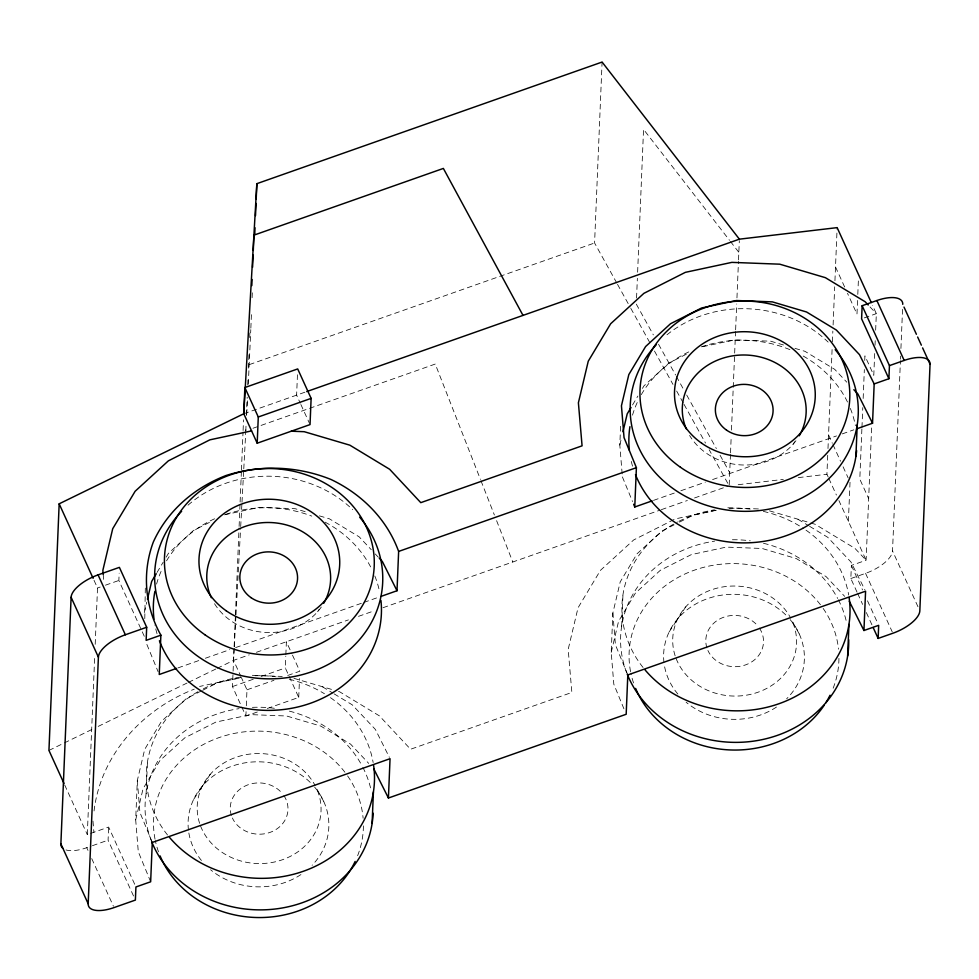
<?xml version="1.0" encoding="UTF-8"?>
<svg xmlns="http://www.w3.org/2000/svg" width="979" height="979" viewBox="0 0 979 979"><rect width="100%" height="100%" fill="white"/><g stroke="black" fill="none" stroke-linecap="round" stroke-linejoin="round"><path stroke-width="0.73" stroke-dasharray="4.89 3.67" d="M134.686 884.245L108.632 827.071L87.302 834.585L94.755 654.963M95.196 644.304L97.521 587.987L93.751 579.703M133.523 895.993L108.082 840.178L108.632 827.071M144.28 636.277L118.851 580.474L119.157 573.192M150.656 881.785L138.284 851.706L135.689 819.864L137.317 780.532L144.708 749.363L161.498 721.303L186.402 698.516L201.27 690.99M144.782 618.642L145.345 586.862M146.128 793.675L147.437 762.139M257.318 712.002L245.888 716.028L232.464 686.573L234.054 648.184M234.128 646.654L235.388 616.207M235.45 614.69L239.047 527.926M239.109 526.396L240.051 503.573M240.112 502.043L241.385 471.597M241.446 470.079L243.025 432.02M243.086 430.503L243.526 419.844M245.802 430.784L245.998 426.195M246.439 415.5L247.197 397.168M247.711 384.931L248.03 377.294M248.409 368.128L248.972 354.374M249.669 337.559L249.865 332.97M248.299 384.16L250.795 329.629M250.857 328.112L251.542 311.383M252.117 297.702L252.423 290.102M245.888 716.028L246.072 711.66M246.316 705.835L246.977 689.803L241.36 677.492L199.606 686.45M267.316 708.478L298.73 697.415L285.305 667.959L285.795 656.309M285.844 654.853L286.394 641.747L291.889 653.788M297.457 374.749L296.613 395.149L300.272 403.177M298.73 697.415L299.513 678.484M616.77 283.004L594.583 242.988L602.085 62.056M623.929 708.808L613.809 684.199L611.214 652.344L612.854 613.025L620.233 581.856L637.035 553.796L661.939 531.01L674.09 524.854M622.154 473.885L619.817 445.066L620.686 423.895M621.665 626.168L622.974 594.632M636.558 298.044L637.366 278.293M637.623 272.211L643.546 129.387L729.502 240.271M730.469 454.403L729.159 485.78L709.2 449.765M730.53 452.885L731.215 436.169M731.472 430.087L735.559 331.33M735.633 329.813L736.697 303.979M736.954 297.897L738.46 261.43M738.521 259.912L739.329 240.638M828.185 477.006L826.925 474.24L827.732 454.574M827.989 448.529L832.162 347.888M832.407 341.781L832.848 331.086M833.105 324.979L834.683 286.81M834.94 280.704L837.143 227.63M848.389 521.354L850.029 482.035M857.555 300.467L856.98 314.075L847.508 293.296M857.8 294.422L858.363 280.802M857.041 592.148L850.837 578.54L851.387 565.434L866.109 560.245L871.702 425.522M861.887 428.912L859.807 479.147L868.667 498.592M861.961 427.395L862.78 407.607M863.16 398.477L864.347 369.548M864.726 360.419L864.922 355.854L873.782 375.287L874.712 352.734M875.03 345.22L875.214 340.704M875.654 330.18L876.34 313.647L872.534 305.313M917.972 606.747L892.53 550.944L900.423 360.664M900.484 359.134L900.607 356.087M900.925 348.475L902.687 305.852M234.201 648.196L233.553 660.36L240.761 676.171M234.287 646.678L235.915 616.268M235.988 614.751L240.614 528.085M240.699 526.567L241.911 503.757M241.997 502.239L243.698 470.312M243.783 468.794L246.047 426.269M246.696 414.239L247.491 399.199M94.057 810.955C100.653 754.846 142.591 709.102 194.258 689.167M144.28 612.573L146.74 602.195M135.689 819.864L143.081 788.695L159.871 760.634L184.774 737.848L215.845 722.098L250.697 714.621L286.602 715.992L320.794 726.088L350.604 744.15L368.716 763.412M619.817 445.066L621.567 437.65M611.214 652.344L618.606 621.188L635.408 593.115L660.299 570.329L691.382 554.591L726.222 547.114L762.127 548.485L796.319 558.581L826.141 576.643L844.669 596.346M157.019 572.482L163.126 562.276M166.173 557.173L168.461 553.343L193.365 530.557L212.284 520.975M632.544 404.976L637.892 396.042M642.469 388.394L643.998 385.836L668.902 363.05L686.463 354.153M202.91 785.452L210.228 774.352M317.588 611.728L319.215 609.268M678.435 617.945L685.765 606.833M793.112 444.221L794.74 441.762M193.622 799.451L202.053 786.663M669.146 631.944L677.578 619.156M202.616 690.305L217.485 682.779L239.255 678.104M679.499 522.113L693.01 515.272L716.236 510.279M48.95 750.428L92.711 729.074M98.181 726.406L187.062 683.036M188.433 682.375L215.784 669.036M217.142 668.363L233.553 660.36L249.266 654.829M249.339 364.604L594.583 242.988M243.783 413.75L305.264 392.089M252.986 428.264L435.251 364.053L480.432 479.404M97.521 587.987L100.164 587.057M105.463 585.185L118.851 580.474M864.286 317.881L876.34 313.647L869.23 306.084M177.982 667.898L199.594 660.287M205.357 658.255L229.857 649.628M235.621 647.596L362.426 602.929M363.87 602.415L379.717 596.835M653.507 500.391L675.118 492.78M680.882 490.748L705.382 482.121M712.59 479.575L836.519 435.924M842.283 433.893L853.81 429.83M256.4 652.308L348.402 619.903M358.498 616.354L374.357 610.761M383.009 607.714L659.919 510.169M661.363 509.655L687.331 500.514M694.539 497.968L727.715 486.282M232.464 686.573L253.891 679.022M261.026 676.513L285.305 667.959M246.977 689.803L273.949 680.307M287.753 675.449L299.819 671.202L292.488 655.135M66.009 849.943A28.526 11.968 -24.5 0 0 86.764 847.692L91.023 846.186M92.442 845.685L108.082 840.178M850.837 578.54L865.571 573.351A28.526 11.968 -24.5 0 0 892.53 550.944M702.873 346.688L734.813 339.835L770.718 341.206L784.962 345.416M224.448 514.819L259.288 507.342L295.193 508.713L306.586 512.078M715.82 510.218L675.131 518.943L633.67 539.955L600.445 570.353L578.038 607.8L568.175 649.395L571.858 692.447L410.568 749.253L379.424 715.882L339.627 691.786L335.332 690.513M738.19 484.715L783.31 479.392M798.35 477.617L826.925 474.24M727.85 507.795L759.276 508.982M252.325 675.302L282.246 676.44M794.936 348.353L804.909 351.302L834.732 369.364L846.811 382.202M769.457 510.842L809.315 522.553M810.783 522.982L815.164 524.279L854.948 548.375L866.109 560.245L838.917 500.575M319.411 515.86L329.385 518.809L359.207 536.871L371.274 549.708M293.933 678.349L333.9 690.085M797.946 519.262L808.324 525.539M809.621 526.323L827.769 537.324L850.91 561.934L864.91 589.86M322.421 686.769L332.787 693.046M334.084 693.842L352.244 704.831L375.385 729.441L389.385 757.367M375.3 553.992L378.322 557.21M730.432 241.47L738.839 252.325M636.301 304.126L653.348 334.879M658.537 344.241L675.596 375.006M676.33 376.34L683.746 389.715M686.707 395.063L716.359 448.553M720.067 455.247L729.71 472.637M617.504 284.338L630.072 307.014M630.819 308.348L650.044 343.042M654.474 351.045L672.965 384.392M676.66 391.062L683.318 403.067M684.052 404.4L705.504 443.083M799.207 633.854L792.035 620.833A61.958 55.008 2.4 0 1 755.715 692.985A61.958 55.008 2.4 0 1 675.62 657.203M323.682 801.36L316.511 788.352A61.958 55.008 2.4 0 1 280.178 860.492A61.958 55.008 2.4 0 1 200.083 824.71M835.515 266.961L844.987 287.753M828.552 434.921L832.334 443.23M832.97 444.613L840.545 461.244M843.078 466.787L848.132 477.874M828.809 478.401L836.396 495.031M865.571 573.351L892.248 631.883M851.387 565.434L862.548 589.933M867.516 600.825L878.053 623.966M857.665 593.519L862.621 604.41M866.354 612.573L871.934 624.822M300.883 404.511L309.425 423.258M64.663 784.913L87.302 834.585M86.764 847.692L88 850.421M91.72 858.583L113.429 906.224M622.399 476.92L632.52 501.529M627.808 674.947L615.436 644.88L612.854 613.025M146.874 644.427L158.121 671.765M152.283 842.454L139.911 812.386L137.317 780.532M480.995 480.824L494.383 515.003M496.61 520.693L512.788 561.995M103.211 574.489L103.774 581.465M92.981 821.087L93.898 832.26M632.544 466.163A114.09 101.302 2.4 0 1 630.733 458.918M632.507 415.145A114.09 101.302 2.4 0 1 637.831 401.231M641.318 394.61A114.09 101.302 2.4 0 1 691.419 350.702M701.343 346.835A114.09 101.302 2.4 0 1 789.992 349.674M803.184 356.05A114.09 101.302 2.4 0 1 847.961 402.981M850.359 408.451A114.09 101.302 2.4 0 1 855.389 425.632M666.968 334.794A114.09 101.302 2.4 0 1 828.148 342.124M795.939 440.746A61.958 55.008 2.4 0 1 689.595 435.459M643.056 667.482A114.09 101.302 2.4 0 1 677.541 521.978M678.9 521.281A114.09 101.302 2.4 0 1 714.486 509.814M729.22 508.309A114.09 101.302 2.4 0 1 750.134 509.104M763.314 511.381A114.09 101.302 2.4 0 1 803.637 528.55M805.998 530.153A114.09 101.302 2.4 0 1 848.695 595.048M626.67 672.757A114.09 101.302 2.4 0 1 714.646 541.13M732.414 539.735A114.09 101.302 2.4 0 1 750.293 540.824M763.461 543.272A114.09 101.302 2.4 0 1 837.657 598.438M838.367 599.784A114.09 101.302 2.4 0 1 846.835 623.684M838.942 658.365A104.961 93.201 2.4 0 1 832.994 688.604M633.548 682.938A104.961 93.201 2.4 0 1 630.855 673.124M630.574 671.704A104.961 93.201 2.4 0 1 695.983 569.607A104.961 93.201 2.4 0 1 822.287 607.213M823.155 608.436A104.961 93.201 2.4 0 1 838.501 649.199M790.126 619.585A70.402 62.509 2.4 0 1 786.626 698.81M776.469 707.058A70.402 62.509 2.4 0 1 686.108 702.224M677.872 694.062A70.402 62.509 2.4 0 1 664.154 663.958M663.958 662.489A70.402 62.509 2.4 0 1 706.14 599.16A70.402 62.509 2.4 0 1 787.238 616.391M675.143 655.82A61.958 55.008 2.4 0 1 712.847 589.358A61.958 55.008 2.4 0 1 790.738 618.202M759.361 628.016A28.868 25.638 2.4 0 1 747.589 664.092A28.868 25.638 2.4 0 1 707.903 650.472M706.924 647.927A28.868 25.638 2.4 0 1 721.719 618.018A28.868 25.638 2.4 0 1 757.673 625.777M167.519 834.989A114.09 101.302 2.4 0 1 197.991 691.676M203.375 688.788A114.09 101.302 2.4 0 1 240.418 677.089M255.189 675.755A114.09 101.302 2.4 0 1 276.066 676.795M289.233 679.23A114.09 101.302 2.4 0 1 324.453 693.732M330.474 697.66A114.09 101.302 2.4 0 1 373.158 762.555M157.019 633.67A114.09 101.302 2.4 0 1 154.927 624.981M156.567 584.084A114.09 101.302 2.4 0 1 162.294 568.75M166.552 560.82A114.09 101.302 2.4 0 1 215.882 518.209M225.819 514.342A114.09 101.302 2.4 0 1 311.738 516.104M325.077 522.162A114.09 101.302 2.4 0 1 371.775 569.129M374.822 575.958A114.09 101.302 2.4 0 1 379.265 590.239M151.145 840.276A114.09 101.302 2.4 0 1 239.121 708.637M252.386 707.352A114.09 101.302 2.4 0 1 274.769 708.331M289.38 711.133A114.09 101.302 2.4 0 1 362.132 765.945M362.83 767.291A114.09 101.302 2.4 0 1 371.298 791.191M363.405 825.872A104.961 93.201 2.4 0 1 356.919 857.457M158.5 851.828A104.961 93.201 2.4 0 1 155.331 840.631M155.037 839.211A104.961 93.201 2.4 0 1 220.459 737.114A104.961 93.201 2.4 0 1 346.762 774.719M347.618 775.943A104.961 93.201 2.4 0 1 363.111 818.224M314.602 787.092A70.402 62.509 2.4 0 1 312.105 865.301M300.945 874.565A70.402 62.509 2.4 0 1 210.583 869.744M201.429 860.48A70.402 62.509 2.4 0 1 188.617 831.465M188.433 829.996A70.402 62.509 2.4 0 1 230.616 766.667A70.402 62.509 2.4 0 1 311.714 783.898M199.618 823.327A61.958 55.008 2.4 0 1 237.31 756.865A61.958 55.008 2.4 0 1 315.214 785.709M283.837 795.523A28.868 25.638 2.4 0 1 272.052 831.599A28.868 25.638 2.4 0 1 232.378 817.979M231.387 815.446A28.868 25.638 2.4 0 1 246.182 785.525A28.868 25.638 2.4 0 1 282.136 793.284M188.017 505.188A114.09 101.302 2.4 0 1 352.611 509.631M321.296 607.053A61.958 55.008 2.4 0 1 265.847 632.458A61.958 55.008 2.4 0 1 213.312 601.669"/><path stroke-width="1.47" d="M871.273 302.535L837.143 227.63L739.39 239.17L602.085 62.056L256.841 183.673L243.783 413.75L59.168 503.818L48.95 750.428L64.039 783.543M62.693 848.206A28.526 11.968 -24.5 0 1 60.882 843.886L71.112 597.288A28.526 11.968 -24.5 0 1 98.071 574.881L119.389 567.367L146.691 627.258L146.14 640.364L160.874 635.175C144.929 606.686 141.869 572.752 153.299 542.085C167.385 510.769 194.295 487.726 226.076 475.5C260.463 464.548 297.555 465.967 331.012 479.49C361.789 494.101 386.925 519.115 398.637 551.422L397.009 590.741L381.161 596.333M922.61 347.9L930.05 364.225L919.832 610.835A28.526 11.968 -24.5 0 1 892.872 633.242L878.139 638.43L878.677 625.324L863.943 630.513L865.583 591.194L627.808 674.947L626.181 714.266L388.418 798.02L390.046 758.701L152.283 842.454L150.656 881.785L135.922 886.974L135.383 900.08L114.053 907.582A28.526 11.968 -24.5 0 1 88.183 903.788L98.402 657.178L71.112 597.288M160.874 635.175L159.247 674.494L176.538 668.412M244.86 387.537L243.783 413.75L257.196 443.206L310.037 424.592L311.126 398.38L297.702 368.924L244.86 387.537L258.285 416.993L257.196 443.206M251.823 285.599L252.08 279.48M252.582 267.255L253.096 255.029M253.28 250.44L253.916 235.156L443.365 168.425L523.006 315.397M254.76 233.846L255.017 227.764M255.519 215.6L256.021 203.436M256.204 198.872L256.841 183.673M372.106 823.449L373.415 791.901M652.063 500.905L634.771 506.987L636.399 467.668L624.039 437.601L621.445 405.747L628.824 374.578L645.626 346.517L670.529 323.731L701.6 307.993L736.441 300.516L772.345 301.875L806.537 311.983L836.36 330.045L859.501 354.655L874.174 383.915L872.534 423.234L856.686 428.826M847.643 655.942L848.952 624.394M855.915 456.434L857.212 424.898M902.76 304.334A28.526 11.968 -24.5 0 0 876.878 300.529L862.144 305.717L861.606 318.836L888.895 378.726L874.174 383.915M888.895 378.726L889.446 365.62L862.144 305.717M147.45 599.221L151.672 581.416L156.248 573.755M622.974 431.715L627.196 413.909L631.014 407.521M306.708 391.588L739.39 239.17M258.285 416.993L311.126 398.38M98.402 657.178A28.526 11.968 -24.5 0 1 125.361 634.771L146.691 627.258M889.446 365.62L904.18 360.431A28.526 11.968 -24.5 0 1 930.05 364.225M398.637 551.422L636.399 467.668M251.591 430.895L209.824 439.852L168.364 460.852L135.139 491.262L112.72 528.709L102.868 570.292L103.211 574.489M291.265 431.201L304.236 431.702L349.858 445.176L389.642 469.271L420.786 502.655L582.077 445.837L578.393 402.785L588.257 361.202L610.663 323.755L643.888 293.345L685.361 272.346L731.851 262.372L779.761 264.183L825.383 277.669L865.179 301.765L868.214 305.007M853.847 389.691L857.873 393.974L872.534 423.234M379.326 558.275L382.348 561.481L397.009 590.741M849.282 601.253L863.943 630.513M373.745 768.76L388.418 798.02M903.996 307.063L916.405 334.28M917.641 337.009L921.361 345.171M876.878 300.529L904.18 360.431M873.17 627.551L878.139 638.43M98.071 574.881L125.361 634.771M59.168 503.818L93.127 578.32M60.882 843.886L88.183 903.788M633.646 504.258L634.771 506.987M856.625 450.609A114.09 101.302 2.4 0 1 757.881 542.133A114.09 101.302 2.4 0 1 635.481 474.656M629.375 450.205A114.09 101.302 2.4 0 1 629.925 426.673M835.185 349.662A114.09 101.302 2.4 0 1 819.949 486.453A114.09 101.302 2.4 0 1 665.096 482.292A114.09 101.302 2.4 0 1 656.15 344.865M686.255 428.888A61.958 55.008 2.4 0 1 747.87 355.12A61.958 55.008 2.4 0 1 799.243 435.79M849.148 597.949A114.09 101.302 2.4 0 1 778.905 703.754A114.09 101.302 2.4 0 1 645.002 669.856M848.695 639.764A114.09 101.302 2.4 0 1 755.372 740.87A114.09 101.302 2.4 0 1 627.221 674.152M830.045 695.212A104.961 93.201 2.4 0 1 825.738 702.898M824.11 705.382A104.961 93.201 2.4 0 1 724.436 749.571A104.961 93.201 2.4 0 1 635.616 688.408M373.623 765.456A114.09 101.302 2.4 0 1 303.38 871.261A114.09 101.302 2.4 0 1 169.477 837.363M373.121 813.194A114.09 101.302 2.4 0 1 276.543 908.842A114.09 101.302 2.4 0 1 151.684 841.671M355.157 861.422A104.961 93.201 2.4 0 1 256.168 917.507A104.961 93.201 2.4 0 1 160.091 855.915M380.941 600.408A114.09 101.302 2.4 0 1 291.363 708.331A114.09 101.302 2.4 0 1 159.406 640.768M154.009 619.181A114.09 101.302 2.4 0 1 154.902 591.292M359.66 517.169A114.09 101.302 2.4 0 1 344.033 654.253A114.09 101.302 2.4 0 1 188.812 649.15A114.09 101.302 2.4 0 1 181.617 511.307M211.317 597.728A61.958 55.008 2.4 0 1 271.538 522.578A61.958 55.008 2.4 0 1 323.706 603.297M680.442 467.252A104.961 93.201 2.4 0 0 848.83 407.937A104.961 93.201 2.4 0 0 705.369 307.541A104.961 93.201 2.4 0 0 680.442 467.252M701.662 443.206A70.402 62.509 2.4 0 0 814.601 403.421A70.402 62.509 2.4 0 0 718.378 336.078A70.402 62.509 2.4 0 0 701.662 443.206M726.504 430.099A28.868 25.638 2.4 0 0 772.823 413.774A28.868 25.638 2.4 0 0 733.357 386.167A28.868 25.638 2.4 0 0 726.504 430.099M204.917 634.759A104.961 93.201 2.4 0 0 373.305 575.444A104.961 93.201 2.4 0 0 229.845 475.048A104.961 93.201 2.4 0 0 204.917 634.759M226.125 610.725A70.402 62.509 2.4 0 0 339.077 570.928A70.402 62.509 2.4 0 0 242.853 503.598A70.402 62.509 2.4 0 0 226.125 610.725M250.979 597.606A28.868 25.638 2.4 0 0 297.298 581.281A28.868 25.638 2.4 0 0 257.832 553.673A28.868 25.638 2.4 0 0 250.979 597.606"/></g></svg>
